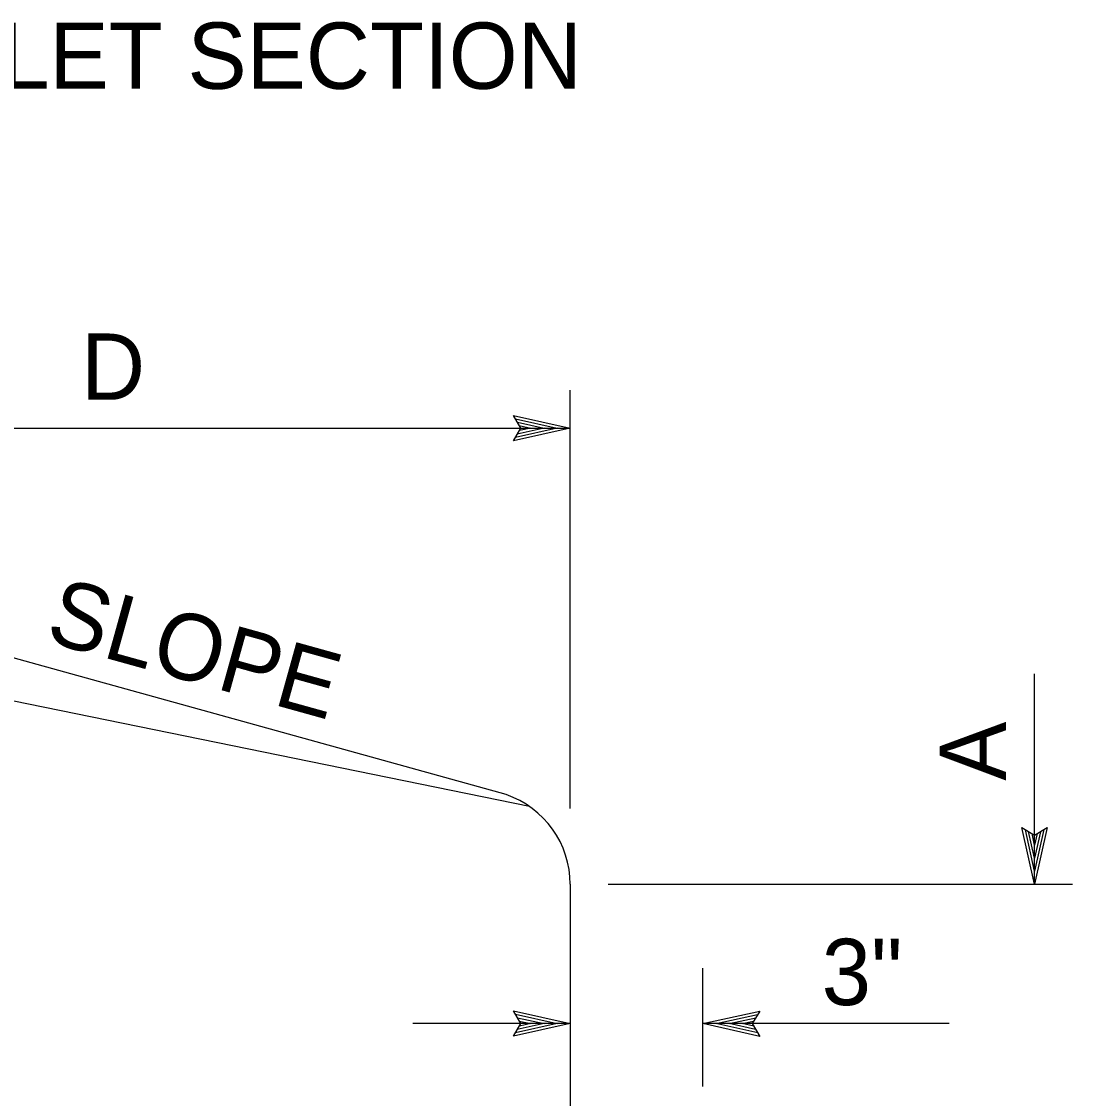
# Model space of a CAD drawing. Extents: x -894 to 866, y -476 to 714.
# Drawn here: x 199.1 to 310, y 45.6 to 159.3 of the extents above; entities that cross this region are included whole.
import ezdxf

# ---------------------------------------------------------------- set-up
doc = ezdxf.new("R2010")
doc.units = 0
for name, color, linetype in [('56 Stage 3 Anno', 7, 'Continuous'), ('57 Undefined', 7, 'Continuous'), ('60 Nongeo Data', 7, 'Continuous')]:
    doc.layers.add(name, color=color, linetype=linetype)

msp = doc.modelspace()

# ---------------------------------------------------------------- linework, layer by layer
at = {"layer": '56 Stage 3 Anno'}
for p, q in [((257.02, 76.23), (257.02, 120.37)), ((251.82, 116.37), (251.02, 117.71)), ((251.02, 117.71), (251.02, 117.71)), ((251.02, 117.71), (257.02, 116.37)), ((251.24, 117.36), (255.64, 116.37)), ((165.02, 116.37), (257.02, 116.37)), ((257.02, 116.37), (251.02, 115.04)), ((251.02, 115.04), (251.82, 116.37)), ((255.63, 116.37), (251.26, 115.4)), ((254.26, 116.38), (251.43, 115.75)), ((251.47, 117), (254.26, 116.38)), ((251.65, 116.65), (252.88, 116.38)), ((252.88, 116.38), (251.67, 116.11)), ((257.02, 116.37), (257.02, 116.37)), ((251.02, 115.04), (251.02, 115.04)), ((306.02, 68.23), (306.02, 90.45)), ((306.02, 68.23), (304.69, 74.23)), ((304.69, 74.23), (304.69, 74.23)), ((304.69, 74.23), (306.02, 73.43)), ((306.02, 69.62), (305.05, 73.99)), ((306.02, 73.43), (307.36, 74.23)), ((307.36, 74.23), (306.02, 68.23)), ((307.01, 74.01), (306.02, 69.61)), ((307.36, 74.23), (307.36, 74.23)), ((306.02, 70.99), (305.4, 73.81)), ((306.03, 72.37), (305.76, 73.58)), ((306.65, 73.78), (306.02, 70.99)), ((306.3, 73.6), (306.03, 72.37)), ((261.02, 68.23), (310.02, 68.23)), ((306.02, 68.23), (306.02, 68.23)), ((271.02, 46.88), (271.02, 59.37)), ((251.82, 53.52), (251.02, 54.86)), ((251.02, 54.86), (251.02, 54.86)), ((251.02, 54.86), (257.02, 53.52)), ((271.02, 53.52), (277.02, 54.85)), ((277.02, 54.85), (276.22, 53.52)), ((277.02, 54.85), (277.02, 54.85)), ((257.02, 53.52), (240.41, 53.52)), ((257.02, 53.52), (251.02, 52.19)), ((251.02, 52.19), (251.82, 53.52)), ((251.24, 54.51), (255.64, 53.52)), ((255.63, 53.52), (251.26, 52.55)), ((254.26, 53.52), (251.43, 52.9)), ((251.47, 54.15), (254.26, 53.52)), ((251.65, 53.8), (252.88, 53.52)), ((252.88, 53.52), (251.67, 53.26)), ((257.02, 53.52), (257.02, 53.52)), ((297.02, 53.52), (271.02, 53.52)), ((277.02, 52.18), (271.02, 53.52)), ((271.02, 53.52), (271.02, 53.52)), ((276.81, 52.54), (272.4, 53.52)), ((272.41, 53.53), (276.79, 54.49)), ((273.78, 53.52), (276.61, 54.15)), ((276.57, 52.9), (273.78, 53.52)), ((275.17, 53.52), (276.37, 53.79)), ((276.4, 53.24), (275.17, 53.52)), ((276.22, 53.52), (277.02, 52.18)), ((251.02, 52.19), (251.02, 52.19)), ((277.02, 52.18), (277.02, 52.18))]:
    msp.add_line(p, q, dxfattribs=at)
at = {"layer": '60 Nongeo Data'}
for p, q in [((250.26, 77.69), (165.02, 101.37)), ((252.71, 76.45), (165.02, 94.37)), ((257.02, 68.23), (257.02, 37.37))]:
    msp.add_line(p, q, dxfattribs=at)
msp.add_arc((247.02, 68.23), 10, 0, 71.1139, dxfattribs=at)

# ---------------------------------------------------------------- texts
at = {"layer": '57 Undefined'}
for s, p in [('GROOVE END ON OUTLET SECTION', (94.41, 152.19)), ('D', (205.4, 119.37)), ('3"', (283.56, 55.48))]:
    msp.add_text(s, height=7, dxfattribs=at).set_placement(p)
for s, rotation, p in [('SLOPE', 344.47, (201.45, 93.93)), ('A', 90, (303.02, 79.16))]:
    msp.add_text(s, height=7, rotation=rotation, dxfattribs=at).set_placement(p)

doc.saveas('drawing.dxf')
